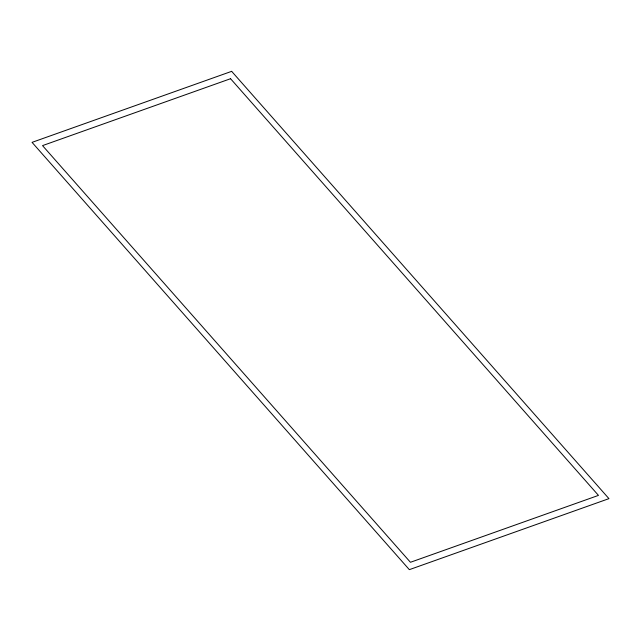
<?xml version="1.0" encoding="UTF-8"?>
<svg xmlns="http://www.w3.org/2000/svg" width="641" height="641" viewBox="0 0 641 641"><rect width="100%" height="100%" fill="white"/><g stroke="black" fill="none" stroke-linecap="round" stroke-linejoin="round"><path stroke-width="0.96" d="M231.657 71.343L32.05 142.358L409.343 569.657L608.95 498.642L231.657 71.343M230.56 78.715L42.53 145.611L410.44 562.285L598.47 495.389L230.56 78.715"/></g></svg>
